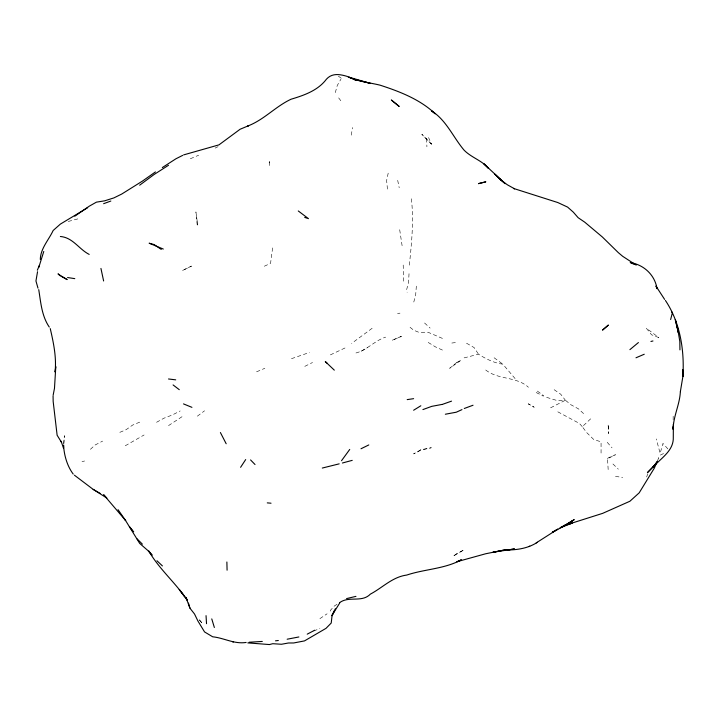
<?xml version="1.0" encoding="UTF-8"?>
<svg xmlns="http://www.w3.org/2000/svg" width="719" height="719" viewBox="0 0 719 719"><rect width="100%" height="100%" fill="white"/><g stroke="black" fill="none" stroke-linecap="round" stroke-linejoin="round"><path stroke-width="0.54" stroke-dasharray="3.6 2.7" d="M403.197 265.023L403.701 281.965M409.021 273.696L408.581 282.27L406.415 290.512L407.143 292.274M269.436 165.55L269.436 160.274L269.194 162.961M63.784 444.027L64.35 435.669L63.793 443.668M416.346 286.117L415.672 294.826L413.11 304.631M272.609 247.893L270.56 263.361L262.516 267.046M351.312 135.172L352.472 127.515M409.363 265.176C411.627 242.743 414.018 220.041 411.232 197.5M388.206 173.126L386.615 180.523L387.469 189.34M335.297 92.625L337.283 85.453L340.905 79.216M646.642 476.976L647.729 473.848M657.561 460.627L658.739 457.724L657.274 460.618M607.528 458.767L608.274 457.832L615.482 454.723L607.528 458.767L608.274 471.349M601.066 453.087L601.066 441.799L593.849 439.633L586.641 432.532L582.3 426.7L591.342 418.17M90.414 449.321L95.034 445.052L102.619 441.107M355.95 352.984C367.067 350.135 374.689 340.581 385.654 337.13M372.154 328.277L351.582 343.439M361.226 351.24L367.499 347.619M197.348 416.184L204.555 410.801M168.507 425.621L182.923 416.103M319.901 618.646L327.109 613.783M337.022 604.311L334.317 606.036L330.291 610.503L331.108 613.729M125.25 445.78L144.106 434.968M156.544 422.296L163.905 418.224L172.542 414.881L180.172 410.962M550.601 407.826L565.017 400.42L557.809 400.771L545.092 396.888M345.012 347.969L329.158 355.465M304.784 366.366L312.522 362.511M215.107 148.105L218.037 146.676M660.321 455.091L665.947 452.422M256.566 371.831L264.862 368.29M190.319 158.764L198.66 155.25M119.812 432.344L126.113 429.701L132.575 425.109L140.951 421.622M291.474 358.682L309.521 352.454M313.718 630.958L319.901 628.586M608.139 425.118L608.714 433.62L608.274 425.073M68.233 221.47L78.074 218.828M464.088 357.891L478.503 354.215C485.882 358.853 494.106 363.068 502.824 364.165L515.298 378.823M81.993 461.598L84.608 460.996M397.544 313.619L400.007 313.125M451.82 343.044L456.88 342.388M615.482 476.266L622.69 477.605M442.455 338.424L428.039 332.25L418.773 332.286L413.623 330.165L409.866 327.145M442.455 350.081L435.247 346.783L428.039 342.334M536.176 392.52L543.384 396.178M557.809 411.816L579.433 423.446L582.3 426.7M485.711 369.997C498.348 380.054 516.413 376.262 528.42 387.262M466.523 343.206L474.082 347.565L478.503 354.215M554.142 389.698L560.721 394.219L565.179 399.98M494.115 357.756L502.824 364.165M338.37 76.16L341.525 78.443M537.336 391.073L543.717 395.72M565.547 400.375L571.12 404.869L578.543 408.913L584.071 414.045M431.517 144.168L421.882 134.291L431.517 144.168L428.56 137.545M424.57 322.993L430.133 328.107M612.939 463.971L618.331 469.183M667.87 448.908L662.981 443.398L660.132 453.374L656.303 438.932M607.222 442.302L612.04 447.838M199.298 619.787L202.551 623.679L198.534 618.825M338.658 97.883L341.525 101.667M397.688 180.343L399.207 187.767M399.692 229.703L402.442 247.938M426.628 138.659L426.906 146.82M673.155 416.238L673.155 422.673M456.709 362.511L449.672 368.29L461.328 360.039L456.709 362.511M191.479 266.102L182.222 270.632L191.479 266.102M456.88 553.63L452.88 556.38L464.088 549.792L456.88 553.63M420.831 449.726L413.623 453.896L421.046 450.139L431.319 447.748L420.831 449.726M401.418 336.357L391.99 340.348L401.418 336.357M658.82 337.588L651.531 334.766L646.291 328.17L658.82 337.588M529.022 404.195L528.24 403.808L534.181 407.242L529.022 404.195M197.186 221.182L195.91 211.934L197.348 226.368L197.186 221.182"/><path stroke-width="1.08" d="M673.164 427.131L673.146 429.198C673.317 416.166 679.752 404.653 680.354 391.738M40.3 259.451C40.489 248.549 48.739 239.948 53.161 230.502L60.369 224.094L87.655 207.71M63.623 446.391C64.359 456.044 67.352 466.263 73.212 474.082M63.712 445.07L63.506 448.207L61.133 441.25L61.546 442.374L57.125 435.238L53.161 401.391L53.071 395.953M339.728 602.98L332.115 615.239L331.216 623.04L326.004 628.352L304.497 640.908L293.658 642.975L288.445 642.993L281.471 644.26L272.789 643.703L269.436 644.557L247.812 642.903M55.785 366.834L54.482 388.341L53.161 395.108M55.749 366.663L55.075 372.038C56.621 357.307 53.53 342.819 50.258 328.601M680.363 391.648L682.879 376.549L682.726 369.566M37.541 271.728L35.95 280.976L37.972 288.13M670.638 319.533L672.283 313.16L671.852 311.911M43.769 251.479L38.736 267.558M37.334 270.227L39.338 265.437M673.361 424.12L673.29 437.449C673.757 451.056 660.554 458.291 652.87 467.44L657.175 461.598L654.254 468.24L639.191 492.839L629.898 501.251L602.639 513.366L563.678 525.715L572.225 523.126L560.083 527.782L564.757 525.185M332.025 615.716L334.317 610.862M332.115 615.239L335.378 608.795M655.315 464.474L657.175 461.598M349.731 449.438L341.525 460.708M240.595 467.314L245.682 459.567M629.898 349.65L638.418 342.55M155.439 171.922L142.461 181.08L121.7 194.067L113.917 197.896L104.606 200.844L96.418 202.147L89.201 206.218L74.785 216.212M139.666 185.187L154.091 174.51L168.507 165.271M536.176 542.917L557.809 529.13L552.345 532.258L565.017 525.571L574.247 519.603L565.583 525.265L572.225 521.014L566.626 524.142M339.728 602.585C349.012 595.709 361.873 602.926 370.366 594.128C382.562 587.693 392.466 576.926 406.729 575.065C424.713 569.062 444.558 568.999 461.391 559.795L456.88 561.737L485.711 553.756L506.706 549.541L492.919 552.255L514.552 548.93L507.461 549.981C517.932 549.927 528.492 548.121 537.408 542.297M162.314 167.572L175.93 158.782L182.662 155.385M413.623 410.234L420.831 405.777M307.22 634.158L314.769 630.195M528.968 546.575L529.723 546.188M360.992 448.764L368.793 444.944M461.984 409.605L456.286 412.212L445.349 414.225M635.982 357.792L644.251 354.242M464.267 408.491L473.039 405.237M103.626 203.693L110.834 201.041M422.898 409.587L431.724 406.361L442.158 404.402M442.598 404.312L451.523 401.139M183.624 154.9L218.971 144.861L240.119 129.24L248.477 125.744L247.812 126.005C263.999 119.821 275.566 106.439 291.06 99.222C304.164 95.303 317.906 90.54 326.435 79.189C332.142 72.826 339.799 74.219 347.079 76.367C357.352 81.544 368.964 82.46 380.009 85.148C399.674 91.511 419.959 99.357 435.247 113.791L431.526 110.861C446.382 120.217 453.096 137.185 464.088 150.163C471.269 157.533 481.901 160.463 488.596 168.363M339.188 463.854L322.301 468.051M342.406 463.009L352.229 460.358M298.879 636.962L287.151 639.218M346.558 598.594L355.95 596.366M650.929 341.453L652.951 340.977M407.188 399.62L413.623 398.668M275.512 640.827L278.343 640.503M262.291 641.438L249.133 642.238M246.141 642.444C234.358 644.341 224.103 637.96 212.671 636.791L204.555 631.929L197.914 620.991L194.507 613.981L189.996 608.256M267.27 502.878L271.027 503.201M168.507 378.976L175.715 379.848M67.577 277.525L74.785 278.648M232.668 641.896L233.387 642.013M60.369 236.497C72.88 237.486 78.937 249.214 89.201 254.409M304.694 217.39L308.46 218.648L298.277 210.964M183.498 403.898L191.937 407.349M163.321 249.053L149.13 243.202L154.091 244.559L161.299 249.421M634.158 264.331L630.221 262.525C643.811 264.736 654.892 274.919 657.004 288.687L655.953 286.081L664.608 299.401M74.425 475.196L93.146 489.36L106.879 498.087L103.626 494.726L125.627 520.556L125.25 520.008L139.666 543.393L147.728 550.403L152.131 555.203L148.743 550.988C158.62 568.073 173.459 580.979 184.936 596.86L179.238 589.499L187.228 600.248M93.146 489.36L100.354 493.522M61.214 275.997L67.173 279.592L59.821 275.512L58.023 273.849L60.369 275.476M636.207 265.122L622.69 256.315L618.394 252.702L602.36 236.991L584.754 222.18L578.13 217.686L573.304 212.141L567.615 207.108L557.809 202.542L513.465 188.423L514.552 188.8L507.344 184.774L500.226 179.525L505.187 183.696L483.923 163.851L488.426 168.363M173.081 384.935L179.283 389.68M327.109 363.248L325.285 361.558L334.317 370.15M156.949 560.748L162.413 565.916M137.122 538.891L142.398 544.175M250.563 459.926L255.02 464.519M133.689 531.79L129.393 526.703L131.847 529.651M665.426 300.47C680.228 322.615 684.542 350.297 682.879 376.549L682.673 371.049M118.042 509.672L125.627 520.556M49.269 327.064C41.675 315.902 40.812 302.447 38.736 289.622M187.407 600.221L185.942 597.435L189.897 608.049L188.468 603.115M220.4 432.541L226.179 443.749M214.361 627.489L211.763 618.897M678.278 332.268L675.348 319.721L678.278 332.268L677.37 326.875L679.832 341.489L679.931 349.874M100.939 268.43L103.626 280.985M206.038 615.644L206.533 623.688M226.88 561.997L227.087 570.194M673.173 427.059L673.155 429.108L673.155 426.96M655.548 464.339L647.433 472.626L655.548 464.339M478.486 183.624L485.711 181.853L478.486 183.624M608.274 325.15L602.504 330.138L608.265 325.15M356.354 79.809L354.97 80.133L355.95 80.043L348.742 77.095L370.366 83.404L356.354 79.809M391.9 100.435L391.325 100.004L399.207 106.457L391.9 100.435M500.136 179.22L494.843 174.196L500.703 179.795L500.136 179.22"/></g></svg>
